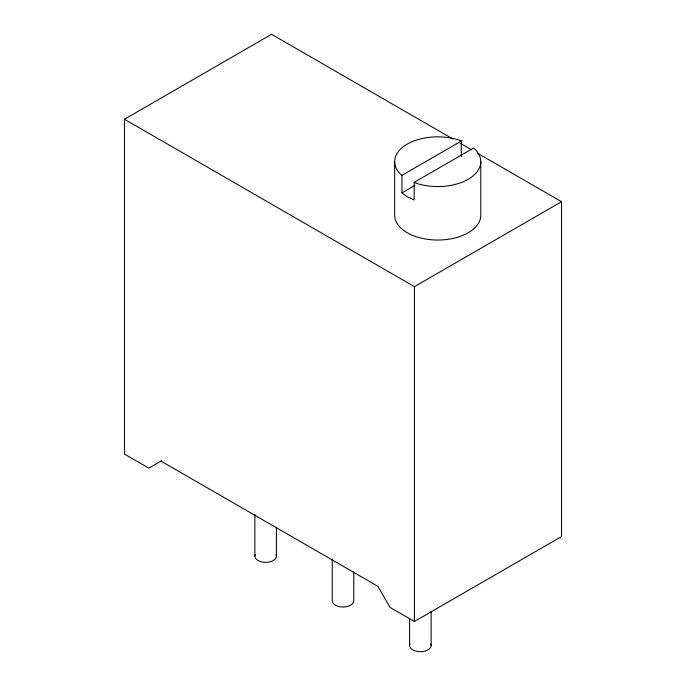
<?xml version="1.0" encoding="UTF-8"?>
<svg xmlns="http://www.w3.org/2000/svg" width="686" height="686" viewBox="0 0 686 686"><rect width="100%" height="100%" fill="white"/><g stroke="black" fill="none" stroke-linecap="round" stroke-linejoin="round"><path stroke-width="1.03" d="M161.776 460.658L148.828 468.135L124.458 454.063L124.458 119.235L271.57 34.3L453.154 139.129M414.164 182.347L416.188 183.239A43.072 24.867 0 0 0 468.186 179.286A43.072 24.867 0 0 0 475.029 149.274L473.477 148.099L414.164 182.347L414.164 199.926L407.27 196.873L401.979 192.895L401.979 175.307L462.098 140.604M401.979 192.895L414.953 185.4M124.458 119.235L414.43 286.645L561.542 201.71L561.542 536.538L414.43 621.473L390.06 607.41L377.875 586.307L161.004 461.103M460.563 143.408L471.676 149.831M477.242 153.038L561.542 201.71M401.979 175.307L400.427 174.141A43.072 24.867 0 0 1 407.27 144.12A43.072 24.867 0 0 1 459.268 140.167L461.292 141.067L461.292 156.579M480.8 161.707L480.8 215.164A43.072 24.867 0 0 1 437.728 240.031A43.072 24.867 0 0 1 394.656 215.164L394.656 161.707M431.134 611.32L431.134 645.483M414.43 286.645L414.43 621.473M409.593 618.789L409.593 645.483M353.77 571.987L353.77 600.816A10.77 6.217 0 0 1 343 607.033A10.77 6.217 0 0 1 332.23 600.816L332.23 559.176M276.407 527.32L276.407 556.149M254.866 514.509L254.866 556.149M430.765 643.871A10.77 6.217 0 0 1 420.364 651.7A10.77 6.217 0 0 1 409.962 643.871M276.038 554.537A10.77 6.217 0 0 1 265.636 562.366A10.77 6.217 0 0 1 255.235 554.537"/></g></svg>
